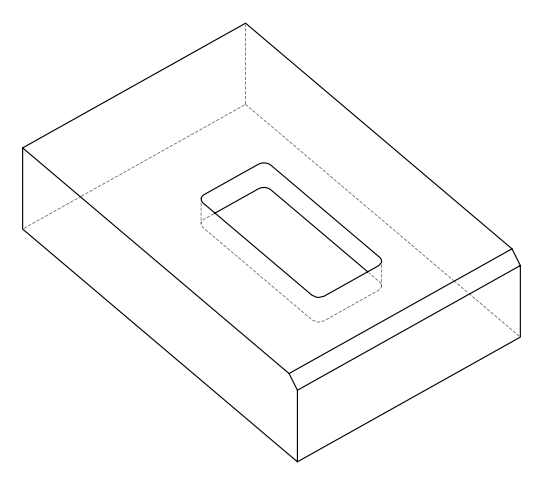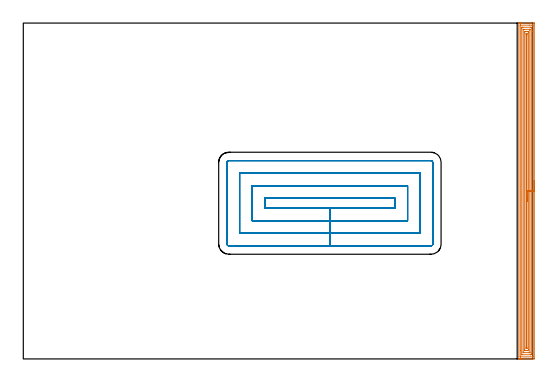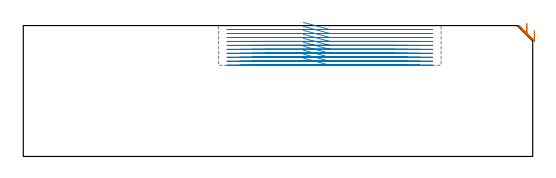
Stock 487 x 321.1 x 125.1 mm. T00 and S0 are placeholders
(PLAN: 2 operations, 1 tool changes, 50.4 min)
(1 AREA_MILL | FG_CHAMFER_SURFACE | UGT0205_001 | 15.62 min | 35164 mm3)
(2 MILL_RECTANGULAR_POCKET | POCKET_RECTANGULAR_STRAIGHT | NXT0201_012 | Follow Part, ap 4, ae 75% | 34.75 min | 782630 mm3)
(TOOL UGT0205_001 | Chamfer Mill 20 x 3 x 45 deg. | D20 FL50 Z2)
(TOOL NXT0201_012 | ENDMILL 16mm [2P460-1600-NA 1630] | D16 FL38 Z6)
(OP 1 AREA_MILL)
G17 G21 G94 G90
T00 M6
G54
G17 G0 G90 X488.5 Y170.55 S1061 M3
G43 Z135.1 H0
Z120.3
G94 G1 Y170.512 Z119.428 F250.
Y170.398 Z118.563
Y170.209 Z117.712
Y169.947 Z116.88
Y169.613 Z116.074
Y169.21 Z115.3
Y168.742 Z114.564
Y168.21 Z113.872
Y167.621 Z113.229
Y166.978 Z112.64
Y166.286 Z112.108
Y165.55 Z111.64
Y164.776 Z111.237
Y163.97 Z110.903
Y163.138 Z110.641
Y162.286 Z110.452
Y161.422 Z110.338
Y160.55 Z110.3
X488.499 Y0.62 Z110.301
X488.496 Y0.23 Z110.302
X488.492 Y0.01 Z110.305
X488.114 Y0. Z110.683
X476.716 Z122.078
X476.179 Z122.618
X475.839 Z122.957
X475.302 Z123.494
X474.963 Z123.832
X473.999 Z124.801
X473.849 Y0.001 Z124.944
X473.793 Y0.003 Z124.999
X473.703 Y0.01 Z125.088
X473.7 Y0.173 Z125.1
Y320.927
X473.702 Y321.09 Z125.089
X473.847 Y321.097 Z124.945
X473.999 Y321.1 Z124.801
X474.284 Z124.516
X474.963 Z123.832
X476.179 Z122.618
X476.716 Z122.078
X488.114 Z110.683
X488.386 Y321.097 Z110.412
X488.492 Y321.09 Z110.305
X488.499 Y320.982 Z110.299
X488.5 Y320.48 Z110.3
Y160.55
X487.086 Z111.714
X487.085 Y2.407 Z111.715
X487.081 Y2.038 Z111.719
X487.079 Y2.02 Z111.721
X487.068 Y2.01 Z111.732
X486.999 Y2.005 Z111.801
X486.893 Y2.001 Z111.907
X475.361 Y2. Z123.439
X475.181 Y2.003 Z123.619
X475.149 Y2.006 Z123.651
X475.121 Y2.011 Z123.679
X475.119 Y2.052 Z123.681
X475.115 Y2.251 Z123.685
X475.114 Y8.046 Z123.686
X475.115 Y318.693 Z123.685
X475.119 Y319.062 Z123.681
X475.121 Y319.08 Z123.679
X475.132 Y319.09 Z123.668
X475.201 Y319.095 Z123.599
X475.307 Y319.099 Z123.493
X483.73 Y319.1 Z115.07
X486.361 Z112.439
X486.839 Z111.961
X487.019 Y319.097 Z111.781
X487.051 Y319.095 Z111.749
X487.079 Y319.089 Z111.721
X487.081 Y319.048 Z111.719
X487.085 Y318.849 Z111.715
X487.086 Y313.035 Z111.714
Y160.55
X485.672 Z113.128
X485.671 Y4.896 Z113.129
X485.667 Y4.193 Z113.133
X485.664 Y4.009 Z113.136
X485.484 Y4.006 Z113.316
X484.797 Y4. Z114.003
X484.607 Z114.193
X476.905 Y4.001 Z121.895
X476.716 Y4.005 Z122.084
X476.535 Y4.012 Z122.265
X476.531 Y4.193 Z122.269
X476.529 Y4.384 Z122.271
Y316.204
X476.533 Y316.906 Z122.267
X476.535 Y317.091 Z122.265
X476.716 Y317.094 Z122.084
X477.403 Y317.1 Z121.397
X477.593 Z121.207
X485.295 Y317.099 Z113.505
X485.484 Y317.095 Z113.316
X485.665 Y317.088 Z113.135
X485.669 Y316.906 Z113.131
X485.671 Y316.716 Z113.129
X485.672 Y160.55 Z113.128
X484.257 Z114.543
Y6.338
X484.254 Y6.158 Z114.546
X484.251 Y6.024 Z114.549
X484.159 Y6.01 Z114.641
X483.73 Y6. Z115.07
X483.711 Z115.089
X478.45 Z120.35
X478.043 Y6.007 Z120.757
X477.949 Y6.012 Z120.851
X477.945 Y6.075 Z120.855
X477.944 Y6.142 Z120.856
X477.943 Y6.517 Z120.857
Y314.762
X477.946 Y314.942 Z120.854
X477.949 Y315.076 Z120.851
X478.041 Y315.09 Z120.759
X478.47 Y315.1 Z120.33
X478.489 Z120.311
X483.75 Z115.05
X484.157 Y315.093 Z114.643
X484.251 Y315.089 Z114.549
X484.255 Y315.025 Z114.545
X484.256 Y314.958 Z114.544
X484.257 Y314.582 Z114.543
Y160.55
X482.843 Z115.957
Y8.671
X482.838 Y8.22 Z115.962
X482.834 Y8.01 Z115.966
X482.622 Y8.003 Z116.178
X481.977 Y8. Z116.823
X481.748 Z117.052
X479.994 Y8.001 Z118.806
X479.484 Y8.008 Z119.316
X479.364 Y8.011 Z119.436
X479.361 Y8.218 Z119.439
X479.357 Y8.65 Z119.443
Y312.429
X479.362 Y312.88 Z119.438
X479.366 Y313.09 Z119.434
X479.578 Y313.097 Z119.222
X480.223 Y313.1 Z118.577
X480.452 Z118.348
X482.206 Y313.099 Z116.594
X482.716 Y313.092 Z116.084
X482.836 Y313.089 Z115.964
X482.839 Y312.882 Z115.961
X482.843 Y312.45 Z115.957
Y160.55
X481.429 Z117.371
Y11.006
X481.427 Y10.448 Z117.373
X481.425 Y10.117 Z117.375
X481.422 Y10.011 Z117.378
X481.32 Y10.007 Z117.48
X481.1 Y10.004 Z117.7
X480.954 Y10.006 Z117.846
X480.837 Y10.01 Z117.963
X480.778 Y10.025 Z118.022
X480.776 Y10.113 Z118.024
X480.773 Y10.448 Z118.027
X480.771 Y10.783 Z118.029
Y11.341
Y310.094
X480.773 Y310.652 Z118.027
X480.775 Y310.983 Z118.025
X480.778 Y311.089 Z118.022
X480.88 Y311.093 Z117.92
X481.1 Y311.096 Z117.7
X481.246 Y311.094 Z117.554
X481.363 Y311.09 Z117.437
X481.422 Y311.075 Z117.378
X481.424 Y310.987 Z117.376
X481.427 Y310.652 Z117.373
X481.429 Y310.317 Z117.371
Y309.759
Y160.55
Y159.678 Z117.409
Y158.814 Z117.523
Y157.962 Z117.712
Y157.13 Z117.974
Y156.324 Z118.308
Y155.55 Z118.711
Y154.814 Z119.18
Y154.122 Z119.711
Y153.479 Z120.3
Y152.89 Z120.943
Y152.358 Z121.635
Y151.89 Z122.371
Y151.487 Z123.145
Y151.153 Z123.951
Y150.891 Z124.783
Y150.702 Z125.635
Y150.588 Z126.5
Y150.55 Z127.371
G0 Z135.1
M5
M2
(OP 2 MILL_RECTANGULAR_POCKET)
G17 G21 G94 G90
T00 M6
G54
G17 G0 G90 X267.759 Y144.1 S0 M3
G43 Z135.1 H1
Z128.1
G94 G1 X293.1 Z121.31 F250.
X355.4 F500.
Y153.6
X230.8
Y144.1
X293.1
Y132.1
X367.4
Y165.6
X218.8
Y132.1
X293.1
Y120.1
X379.4
Y177.6
X206.8
Y120.1
X293.1
Y108.1
X389.7
G3 X391.4 Y109.8 R1.7
G1 Y187.9
G3 X389.7 Y189.6 R1.7
G1 X196.5
G3 X194.8 Y187.9 R1.7
G1 Y109.8
G3 X196.5 Y108.1 R1.7
G1 X293.1
X294.1
G0 X267.759 Y144.1 Z124.31
G1 X293.1 Z117.52 F250.
X355.4 F500.
Y153.6
X230.8
Y144.1
X293.1
Y132.1
X367.4
Y165.6
X218.8
Y132.1
X293.1
Y120.1
X379.4
Y177.6
X206.8
Y120.1
X293.1
Y108.1
X389.7
G3 X391.4 Y109.8 R1.7
G1 Y187.9
G3 X389.7 Y189.6 R1.7
G1 X196.5
G3 X194.8 Y187.9 R1.7
G1 Y109.8
G3 X196.5 Y108.1 R1.7
G1 X293.1
X294.1
G0 X267.759 Y144.1 Z120.52
G1 X293.1 Z113.73 F250.
X355.4 F500.
Y153.6
X230.8
Y144.1
X293.1
Y132.1
X367.4
Y165.6
X218.8
Y132.1
X293.1
Y120.1
X379.4
Y177.6
X206.8
Y120.1
X293.1
Y108.1
X389.7
G3 X391.4 Y109.8 R1.7
G1 Y187.9
G3 X389.7 Y189.6 R1.7
G1 X196.5
G3 X194.8 Y187.9 R1.7
G1 Y109.8
G3 X196.5 Y108.1 R1.7
G1 X293.1
X294.1
G0 X267.759 Y144.1 Z116.73
G1 X293.1 Z109.94 F250.
X355.4 F500.
Y153.6
X230.8
Y144.1
X293.1
Y132.1
X367.4
Y165.6
X218.8
Y132.1
X293.1
Y120.1
X379.4
Y177.6
X206.8
Y120.1
X293.1
Y108.1
X389.7
G3 X391.4 Y109.8 R1.7
G1 Y187.9
G3 X389.7 Y189.6 R1.7
G1 X196.5
G3 X194.8 Y187.9 R1.7
G1 Y109.8
G3 X196.5 Y108.1 R1.7
G1 X293.1
X294.1
G0 X267.759 Y144.1 Z112.94
G1 X293.1 Z106.15 F250.
X355.4 F500.
Y153.6
X230.8
Y144.1
X293.1
Y132.1
X367.4
Y165.6
X218.8
Y132.1
X293.1
Y120.1
X379.4
Y177.6
X206.8
Y120.1
X293.1
Y108.1
X389.7
G3 X391.4 Y109.8 R1.7
G1 Y187.9
G3 X389.7 Y189.6 R1.7
G1 X196.5
G3 X194.8 Y187.9 R1.7
G1 Y109.8
G3 X196.5 Y108.1 R1.7
G1 X293.1
X294.1
G0 X267.759 Y144.1 Z109.15
G1 X293.1 Z102.36 F250.
X355.4 F500.
Y153.6
X230.8
Y144.1
X293.1
Y132.1
X367.4
Y165.6
X218.8
Y132.1
X293.1
Y120.1
X379.4
Y177.6
X206.8
Y120.1
X293.1
Y108.1
X389.7
G3 X391.4 Y109.8 R1.7
G1 Y187.9
G3 X389.7 Y189.6 R1.7
G1 X196.5
G3 X194.8 Y187.9 R1.7
G1 Y109.8
G3 X196.5 Y108.1 R1.7
G1 X293.1
X294.1
G0 X267.759 Y144.1 Z105.36
G1 X293.1 Z98.57 F250.
X355.4 F500.
Y153.6
X230.8
Y144.1
X293.1
Y132.1
X367.4
Y165.6
X218.8
Y132.1
X293.1
Y120.1
X379.4
Y177.6
X206.8
Y120.1
X293.1
Y108.1
X389.7
G3 X391.4 Y109.8 R1.7
G1 Y187.9
G3 X389.7 Y189.6 R1.7
G1 X196.5
G3 X194.8 Y187.9 R1.7
G1 Y109.8
G3 X196.5 Y108.1 R1.7
G1 X293.1
X294.1
G0 X267.759 Y144.1 Z101.57
G1 X293.1 Z94.78 F250.
X355.4 F500.
Y153.6
X230.8
Y144.1
X293.1
Y132.1
X367.4
Y165.6
X218.8
Y132.1
X293.1
Y120.1
X379.4
Y177.6
X206.8
Y120.1
X293.1
Y108.1
X389.7
G3 X391.4 Y109.8 R1.7
G1 Y187.9
G3 X389.7 Y189.6 R1.7
G1 X196.5
G3 X194.8 Y187.9 R1.7
G1 Y109.8
G3 X196.5 Y108.1 R1.7
G1 X293.1
X294.1
G0 X267.759 Y144.1 Z97.78
G1 X293.1 Z90.99 F250.
X355.4 F500.
Y153.6
X230.8
Y144.1
X293.1
Y132.1
X367.4
Y165.6
X218.8
Y132.1
X293.1
Y120.1
X379.4
Y177.6
X206.8
Y120.1
X293.1
Y108.1
X389.7
G3 X391.4 Y109.8 R1.7
G1 Y187.9
G3 X389.7 Y189.6 R1.7
G1 X196.5
G3 X194.8 Y187.9 R1.7
G1 Y109.8
G3 X196.5 Y108.1 R1.7
G1 X293.1
X294.1
G0 X267.759 Y144.1 Z93.99
G1 X293.1 Z87.2 F250.
X355.4 F500.
Y153.6
X230.8
Y144.1
X293.1
Y132.1
X367.4
Y165.6
X218.8
Y132.1
X293.1
Y120.1
X379.4
Y177.6
X206.8
Y120.1
X293.1
Y108.1
X389.7
G3 X391.4 Y109.8 R1.7
G1 Y187.9
G3 X389.7 Y189.6 R1.7
G1 X196.5
G3 X194.8 Y187.9 R1.7
G1 Y109.8
G3 X196.5 Y108.1 R1.7
G1 X293.1
X294.1
G0 Z135.1
M5
M2
